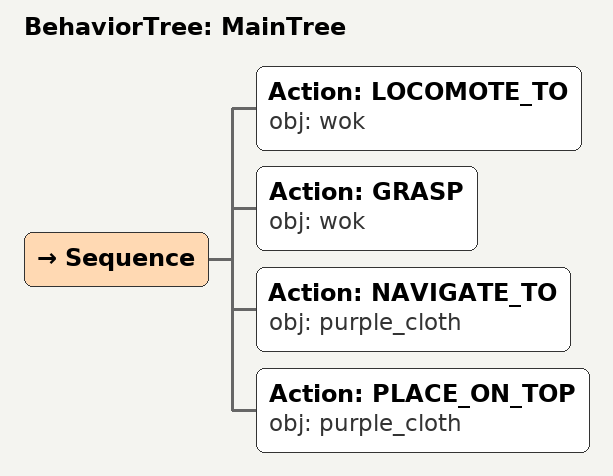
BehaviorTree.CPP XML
<root main_tree_to_execute="MainTree">
  <BehaviorTree ID="MainTree">
    <Sequence>
      <!-- Locomote to wok -->
      <Action ID="LOCOMOTE_TO" obj="wok" />
      <!-- Grasp wok -->
      <Action ID="GRASP" obj="wok" />
      <!-- Navigate to purple_cloth -->
      <Action ID="NAVIGATE_TO" obj="purple_cloth" />
      <!-- Place on purple_cloth -->
      <Action ID="PLACE_ON_TOP" obj="purple_cloth" />
    </Sequence>
  </BehaviorTree>
</root>
